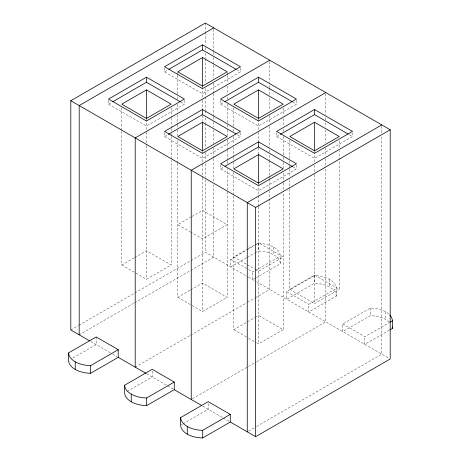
<?xml version="1.0" encoding="UTF-8"?>
<svg xmlns="http://www.w3.org/2000/svg" width="461" height="461" viewBox="0 0 461 461"><rect width="100%" height="100%" fill="white"/><g stroke="black" fill="none" stroke-linecap="round" stroke-linejoin="round"><path stroke-width="0.35" stroke-dasharray="2.31 1.73" d="M108.525 100.348L108.525 104.169L112.254 102.014M164.548 68.003L164.548 71.824L168.282 69.669M184.4 100.348L184.4 104.169L146.46 126.072L108.525 104.169M240.423 68.003L240.423 71.824L202.488 93.727L164.548 71.824M164.548 132.693L164.548 136.514L167.66 134.721M220.577 100.348L220.577 104.169L224.305 102.014M240.423 132.693L240.423 136.514L202.488 158.423L164.548 136.514M296.452 100.348L296.452 104.169L258.512 126.072L220.577 104.169M220.577 165.044L220.577 168.864L223.683 167.066M276.6 132.693L276.6 136.514L280.334 134.364M191.373 216.797L177.785 224.645L190.134 231.774M191.989 216.44L202.488 210.377L227.192 224.645L202.488 238.907L190.75 232.131M121.756 131.454L121.756 264.989L134.111 257.855M134.727 257.497L146.46 250.721L171.164 264.989L171.164 160.169M296.452 165.044L296.452 168.864L258.512 190.768L220.577 168.864M352.475 132.693L352.475 136.514L314.54 158.423L276.6 136.514M135.96 273.189L146.46 279.251L171.164 264.989M70.804 329.961L78.278 325.645M78.9 325.282L134.341 293.277M134.964 292.919L205.352 252.276L247.874 276.831M79.188 334.801L134.001 303.154M134.624 302.791L190.065 270.786M190.687 270.423L213.737 257.117L213.737 184.538M248.012 248.79L233.808 256.99L246.779 264.476M248.629 248.433L256.045 244.151M256.662 243.794L258.512 242.728L283.215 256.99L258.512 271.252L255.423 269.466M246.652 257.728L230.719 266.925L230.719 259.284L246.652 250.087M247.263 249.729L254.616 245.488M255.227 245.131L258.293 243.362A22.618 13.058 0 0 1 280.351 256.097L280.351 263.738L256.454 277.534M177.785 163.661L177.785 297.333L190.134 290.2M190.75 289.842L202.488 283.071L227.192 297.333L227.192 168.68M72.89 358.047L96.17 344.603L96.17 336.962M247.263 257.371L254.616 253.129M255.227 252.772L258.293 251.003A22.618 13.058 0 0 1 280.351 263.738M248.491 269.541L252.778 272.019L254.616 270.953M255.227 270.601L280.351 256.097M255.843 277.891L252.778 279.66L252.778 272.019M191.989 305.534L202.488 311.596L227.192 297.333M135.211 367.146L190.03 335.499M190.652 335.135L246.716 302.768M247.338 302.41L254.812 298.094M255.434 297.737L269.76 289.462L269.76 191.015M289.836 188.889L289.836 289.335L314.54 275.073L339.244 289.335L339.244 150.868M336.374 296.083A22.618 13.058 0 0 0 314.316 283.348L286.748 299.27L286.748 291.629L314.316 275.713A22.618 13.058 0 0 1 336.374 288.442L336.374 296.083L308.801 312.005L308.801 304.364L336.374 288.442M233.808 196.006L233.808 329.678L246.779 322.193M247.396 321.836L254.806 317.554M255.423 317.197L258.512 315.416L283.215 329.678L283.215 192.416M127.075 391.452L152.199 376.948L152.199 369.307M289.836 289.335L314.54 303.597L339.244 289.335M256.662 342.875L258.512 343.941L283.215 329.678M192.485 398.771L247.926 366.766M248.548 366.403L256.022 362.087M256.644 361.729L325.789 321.807L325.789 166.594M389.286 322.13A22.618 13.058 0 0 0 370.344 315.699L342.771 331.615L342.771 323.974L370.344 308.057A22.618 13.058 0 0 1 389.286 314.488M181.265 424.863L182.487 424.155M183.103 423.803L208.222 409.299L208.222 401.658M342.771 323.974L364.83 336.709L389.338 322.562M389.338 330.203L364.83 344.35L364.83 336.709M248.508 431.116L255.982 426.8M256.61 426.442L381.812 354.157L381.812 135.707M236.695 69.669L240.423 71.824M292.718 102.014L296.452 104.169M349.369 134.721L352.475 136.514M180.666 102.014L184.4 104.169M237.317 134.721L240.423 136.514M293.34 167.066L296.452 168.864M247.396 264.833L254.806 269.115M230.719 259.284L247.874 269.189M286.748 291.629L308.801 304.364M248.491 277.182L255.809 281.406M256.42 281.757L388.998 358.301M121.756 264.989L135.344 272.831M177.785 297.333L191.373 305.176M233.808 329.678L248.012 337.878M248.629 338.236L256.045 342.517M90.713 341.451L110.265 352.74M112.715 354.157L117.002 356.63M146.736 373.796L166.899 385.442M167.516 385.794L173.031 388.98M202.765 406.147L222.928 417.787M223.539 418.139L229.054 421.325M385.782 311.878L385.782 319.519M381.812 126.366L381.812 132.831M370.344 308.057L370.344 315.699M339.244 140.818L339.244 147.998M329.759 279.527L329.759 287.168M325.789 94.021L325.789 114.858M325.789 117.734L325.789 119.889M325.789 122.764L325.789 127.075M325.789 129.95L325.789 142.881M325.789 147.912L325.789 155.818M325.789 158.693L325.789 165.879M314.54 151.496L314.54 162.433M314.54 165.13L314.54 173.912M314.54 174.454L314.54 303.597M314.316 275.713L314.316 283.348M289.836 140.104L289.836 160.192M289.836 160.912L289.836 165.217M289.836 165.931L289.836 168.086M289.836 168.801L289.836 176.696M289.836 179.565L289.836 188.174M283.215 107.759L283.215 115.648M283.215 118.517L283.215 126.412M283.215 129.282L283.215 131.431M283.215 136.456L283.215 156.544M283.215 157.264L283.215 161.569M283.215 162.284L283.215 168.023M283.215 173.048L283.215 182.504M283.215 183.092L283.215 191.834M273.73 247.182L273.73 254.824M269.76 61.67L269.76 82.513M269.76 85.383L269.76 87.544M269.76 88.258L269.76 94.73M269.76 98.32L269.76 110.536M269.76 115.567L269.76 123.473M269.76 126.343L269.76 147.186M269.76 150.055L269.76 152.216M269.76 155.086L269.76 160.117M269.76 160.837L269.76 175.209M269.76 175.929L269.76 178.084M269.76 178.799L269.76 188.146M258.512 119.151L258.512 131.518M258.512 132.238L258.512 141.394M258.512 147.848L258.512 153.761M258.512 183.72L258.512 206.292M258.512 206.678L258.512 343.941M258.293 243.362L258.293 251.003M233.808 107.759L233.808 126.412M233.808 129.282L233.808 131.431M233.808 136.456L233.808 144.351M233.808 147.22L233.808 156.544M233.808 157.264L233.808 161.569M233.808 162.284L233.808 168.023M233.808 172.328L233.808 195.285M227.192 72.544L227.192 74.694M227.192 75.414L227.192 83.303M227.192 86.172L227.192 94.067M227.192 96.937L227.192 99.086M227.192 104.111L227.192 124.199M227.192 124.914L227.192 129.218M227.192 129.939L227.192 135.678M227.192 139.983L227.192 149.439M227.192 150.159L227.192 160.791M227.192 161.506L227.192 163.799M213.737 29.325L213.737 51.603M213.737 52.324L213.737 54.479M213.737 57.348L213.737 64.534M213.737 65.255L213.737 78.191M213.737 83.222L213.737 93.278M213.737 93.998L213.737 116.276M213.737 116.996L213.737 121.306M213.737 122.021L213.737 127.052M213.737 129.927L213.737 143.578M213.737 147.895L213.737 157.95M213.737 158.67L213.737 181.669M205.352 23.05L205.352 31.671M205.352 32.391L205.352 44.608M205.352 47.483L205.352 50.358M205.352 53.228L205.352 58.259M205.352 58.979L205.352 82.692M205.352 88.443L205.352 96.343M205.352 97.064L205.352 110M205.352 110.715L205.352 115.031M205.352 117.901L205.352 122.931M205.352 123.652L205.352 148.085M205.352 152.395L205.352 161.016M205.352 163.891L205.352 176.828M205.352 179.704L205.352 252.276M202.488 86.806L202.488 99.72M202.488 100.435L202.488 109.217M202.488 115.504L202.488 121.416M202.488 151.375L202.488 164.289M202.488 164.462L202.488 177.537M202.488 177.923L202.488 311.596M177.785 72.544L177.785 74.694M177.785 75.414L177.785 94.067M177.785 96.937L177.785 99.086M177.785 104.111L177.785 112M177.785 114.87L177.785 124.199M177.785 124.914L177.785 127.069M177.785 129.939L177.785 135.678M177.785 140.697L177.785 163.079M171.164 107.759L171.164 117.094M171.164 117.809L171.164 127.864M171.164 128.579L171.164 132.889M171.164 133.604L171.164 135.759M171.164 136.479L171.164 159.448M146.46 119.151L146.46 131.546M146.46 132.267L146.46 145.186M146.46 145.716L146.46 279.251M121.756 107.759L121.756 130.734"/><path stroke-width="0.69" d="M89.497 340.754L70.804 329.961L70.804 100.734L205.352 23.05L390.196 129.766L390.196 358.992L255.648 436.676L230.281 422.034L202.707 437.95A22.618 13.058 0 0 1 180.649 425.215L180.649 417.574L208.222 401.658L230.281 414.393L230.281 422.034M213.737 27.89L79.188 105.569L79.188 334.801M146.46 77.171L108.525 99.075L146.46 120.978L184.4 99.075L146.46 77.171L146.46 82.265L112.876 101.656M202.488 44.826L164.548 66.73L202.488 88.633L240.423 66.73L202.488 44.826L202.488 49.921L168.905 69.311M146.46 89.907L121.756 104.169L146.46 118.431L171.164 104.169L146.46 89.907L146.46 118.627M202.488 57.562L177.785 71.824L202.488 86.086L227.192 71.824L202.488 57.562L202.488 86.259M269.76 60.235L135.211 137.92L135.211 367.146M202.488 109.516L164.548 131.42L202.488 153.329L240.423 131.42L202.488 109.516L202.488 114.61L168.282 134.364M258.512 77.171L220.577 99.075L258.512 120.978L296.452 99.075L258.512 77.171L258.512 82.265L224.928 101.656M202.488 122.251L177.785 136.514L202.488 150.782L227.192 136.514L202.488 122.251L202.488 150.972M258.512 89.907L233.808 104.169L258.512 118.431L283.215 104.169L258.512 89.907L258.512 118.604M325.789 92.58L191.24 170.265L191.24 399.491M258.512 141.867L220.577 163.77L258.512 185.674L296.452 163.77L258.512 141.867L258.512 146.961L292.718 166.709M314.54 109.516L276.6 131.42L314.54 153.329L352.475 131.42L314.54 109.516L314.54 114.61L280.334 134.364M224.928 166.346L258.512 146.961M258.512 154.602L233.808 168.864L258.512 183.126L283.215 168.864L258.512 154.602L258.512 183.317M314.54 122.251L289.836 136.514L314.54 150.782L339.244 136.514L314.54 122.251L314.54 150.954M381.812 124.925L247.263 202.61L247.263 431.836M70.804 100.734L255.648 207.45L390.196 129.766M118.229 357.338L90.656 373.26A22.618 13.058 0 0 1 68.597 360.525L68.597 352.884L96.17 336.962L118.229 349.697L118.229 357.338L146.131 373.45M68.597 352.884A22.618 13.058 0 0 0 90.656 365.619L118.229 349.697M124.626 385.229L152.199 369.307L174.252 382.042L174.252 389.683L146.684 405.605A22.618 13.058 0 0 1 124.626 392.87L124.626 385.229A22.618 13.058 0 0 0 146.684 397.964L174.252 382.042M180.649 417.574A22.618 13.058 0 0 0 202.707 430.309L230.281 414.393M389.948 322.204L392.403 320.793A22.618 13.058 0 0 0 389.752 314.972M389.948 329.846L392.403 328.434L392.403 320.793M202.488 49.921L236.072 69.311M258.512 82.265L292.095 101.656M314.54 114.61L348.124 134.001M146.46 82.265L180.049 101.656M202.488 114.61L236.072 134.001M174.252 389.683L201.549 405.444M255.648 207.45L255.648 436.676M202.707 430.309L202.707 437.95M187.27 426.488L187.27 434.129M146.684 397.964L146.684 405.605M131.241 394.143L131.241 401.785M90.656 365.619L90.656 373.26M75.218 361.799L75.218 369.44M392.15 326.786A22.618 13.058 0 0 1 392.403 328.434"/></g></svg>
